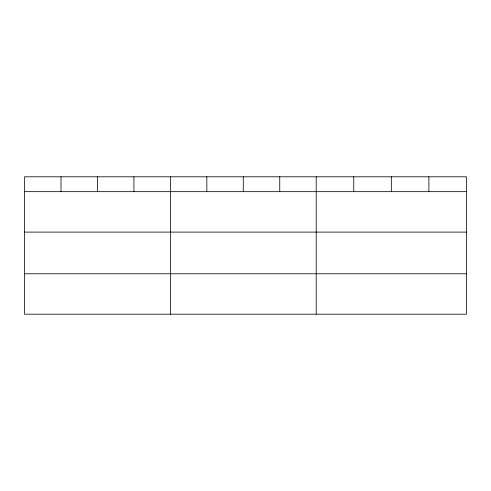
<?xml version="1.0" encoding="UTF-8"?>
<svg xmlns="http://www.w3.org/2000/svg" width="491" height="491" viewBox="0 0 491 491"><rect width="100%" height="100%" fill="white"/><g stroke="black" fill="none" stroke-linecap="round" stroke-linejoin="round"><path stroke-width="0.74" d="M466.45 232.102L466.45 176.797L24.55 176.797L24.55 314.203L466.45 314.203L466.45 232.102L24.55 232.102M24.55 191.668L466.45 191.668M24.55 273.763L466.45 273.763M428.888 176.797L428.888 191.668M391.327 176.797L391.327 191.668M353.765 176.797L353.765 191.668M316.204 176.797L316.204 314.203M279.747 176.797L279.747 191.668M243.29 176.797L243.29 191.668M206.834 176.797L206.834 191.668M170.377 176.797L170.377 314.203M133.92 176.797L133.92 191.668M97.464 176.797L97.464 191.668M61.007 176.797L61.007 191.668"/></g></svg>
